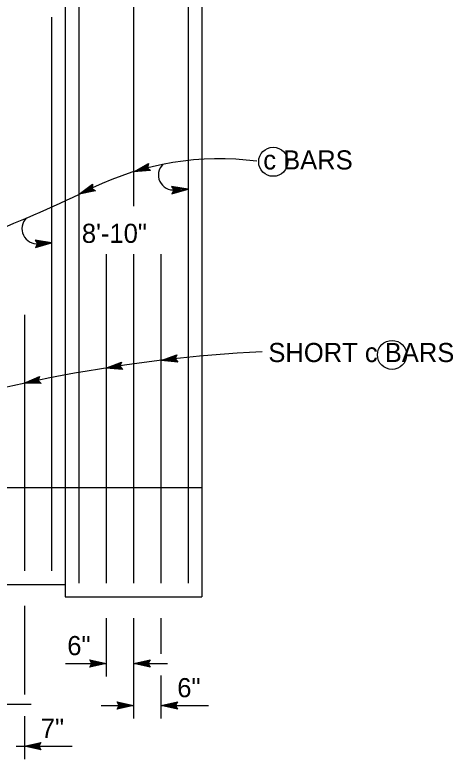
# Model space of a CAD drawing. Extents: x -894 to 866, y -472 to 714.
# Drawn here: x 38.8 to 199.4, y 253 to 525.3 of the extents above; entities that cross this region are included whole.
import ezdxf

# ---------------------------------------------------------------- set-up
doc = ezdxf.new("R2010")
doc.units = 0
for name, color, linetype in [('str_Concrete-A', 7, 'Continuous'), ('str_Reinforcement-C', 7, 'Continuous'), ('str_Text-A', 7, 'Continuous')]:
    doc.layers.add(name, color=color, linetype=linetype)

msp = doc.modelspace()

# ---------------------------------------------------------------- linework, layer by layer
at = {"layer": 'str_Concrete-A'}
for p, q in [((57.28, 565.31), (57.28, 312.31)), ((107.28, 565.31), (107.28, 312.31)), ((-142.72, 352.31), (107.28, 352.31)), ((7.28, 316.81), (57.28, 316.81)), ((57.28, 312.31), (107.28, 312.31))]:
    msp.add_line(p, q, dxfattribs=at)
at = {"layer": 'str_Reinforcement-C'}
for p, q in [((62.28, 558.36), (62.28, 317.31)), ((82.28, 558.36), (82.28, 455.29)), ((102.28, 558.36), (102.28, 317.31)), ((52.28, 524.52), (52.28, 321.81)), ((72.28, 437.71), (72.28, 317.31)), ((82.28, 437.71), (82.28, 317.31)), ((92.28, 437.71), (92.28, 317.31)), ((42.28, 415.55), (42.28, 321.81)), ((57.28, 397.46), (57.28, 321.81))]:
    msp.add_line(p, q, dxfattribs=at)
at = {"layer": 'str_Text-A'}
for p, q in [((82.37, 467.89), (87.73, 470.9)), ((88.19, 468.62), (83.69, 468.29)), ((83.7, 468.3), (87.61, 470.49)), ((85.02, 468.69), (87.54, 470.11)), ((87.87, 468.9), (85.02, 468.69)), ((86.34, 469.09), (87.42, 469.69)), ((87.6, 469.18), (86.34, 469.09)), ((87.73, 470.9), (87.35, 469.4)), ((87.35, 469.4), (88.5, 468.35)), ((87.73, 470.9), (87.73, 470.9)), ((88.5, 468.35), (82.37, 467.89)), ((82.37, 467.89), (82.37, 467.89)), ((88.5, 468.35), (88.5, 468.35)), ((62.34, 459.66), (67.24, 463.37)), ((67.24, 463.37), (67.07, 461.83)), ((67.24, 463.37), (67.24, 463.37)), ((68.35, 460.95), (62.34, 459.66)), ((63.6, 460.24), (67.17, 462.95)), ((68.01, 461.18), (63.6, 460.23)), ((64.85, 460.81), (67.16, 462.56)), ((67.64, 461.41), (64.85, 460.81)), ((66.11, 461.39), (67.09, 462.13)), ((67.34, 461.65), (66.11, 461.39)), ((67.07, 461.83), (68.35, 460.95)), ((68.35, 460.95), (68.35, 460.95)), ((102.28, 461.59), (96.21, 462.57)), ((96.21, 462.57), (96.21, 462.57)), ((96.21, 462.57), (97.09, 461.28)), ((96.37, 459.9), (102.28, 461.59)), ((97.09, 461.28), (96.37, 459.9)), ((100.89, 461.51), (96.47, 462.22)), ((96.56, 460.27), (100.9, 461.51)), ((99.52, 461.42), (96.67, 461.89)), ((96.78, 460.64), (99.52, 461.42)), ((98.14, 461.34), (96.92, 461.54)), ((96.93, 461), (98.14, 461.34)), ((97.53, 461.31), (102.28, 461.59)), ((102.28, 461.59), (102.28, 461.59)), ((62.34, 459.66), (62.34, 459.66)), ((96.37, 459.9), (96.37, 459.9)), ((52.28, 441.92), (46.21, 442.9)), ((46.21, 442.9), (46.21, 442.9)), ((46.21, 442.9), (47.09, 441.62)), ((46.37, 440.23), (52.28, 441.92)), ((47.09, 441.62), (46.37, 440.23)), ((50.89, 441.84), (46.47, 442.55)), ((46.56, 440.6), (50.9, 441.84)), ((49.52, 441.75), (46.67, 442.22)), ((46.78, 440.97), (49.52, 441.75)), ((48.14, 441.67), (46.92, 441.87)), ((46.93, 441.33), (48.14, 441.67)), ((47.53, 441.64), (52.28, 441.92)), ((52.28, 441.92), (52.28, 441.92)), ((46.37, 440.23), (46.37, 440.23)), ((92.36, 398.89), (98.16, 400.92)), ((93.74, 399.06), (97.97, 400.54)), ((98.16, 400.92), (97.53, 399.5)), ((98.16, 400.92), (98.16, 400.92)), ((72.12, 396.1), (77.89, 398.22)), ((73.5, 396.29), (77.7, 397.83)), ((77.89, 398.22), (77.28, 396.8)), ((77.89, 398.22), (77.89, 398.22)), ((98.48, 398.27), (92.36, 398.89)), ((92.36, 398.89), (92.36, 398.89)), ((98.22, 398.6), (93.73, 399.06)), ((95.11, 399.22), (97.84, 400.17)), ((97.95, 398.93), (95.11, 399.22)), ((96.48, 399.38), (97.65, 399.79)), ((97.73, 399.25), (96.48, 399.38)), ((97.53, 399.5), (98.48, 398.27)), ((98.48, 398.27), (98.48, 398.27)), ((78.25, 395.58), (72.12, 396.1)), ((72.12, 396.1), (72.12, 396.1)), ((77.99, 395.9), (73.49, 396.28)), ((74.86, 396.47), (77.58, 397.47)), ((77.71, 396.22), (74.86, 396.47)), ((76.23, 396.65), (77.39, 397.08)), ((77.48, 396.54), (76.23, 396.65)), ((77.28, 396.8), (78.25, 395.58)), ((78.25, 395.58), (78.25, 395.58)), ((42.23, 390.52), (47.84, 393.04)), ((43.59, 390.81), (47.68, 392.64)), ((44.94, 391.08), (47.58, 392.27)), ((47.84, 393.04), (47.32, 391.58)), ((47.84, 393.04), (47.84, 393.04)), ((48.38, 390.43), (42.23, 390.52)), ((42.23, 390.52), (42.23, 390.52)), ((48.09, 390.73), (43.58, 390.8)), ((47.79, 391.04), (44.94, 391.08)), ((46.29, 391.36), (47.42, 391.87)), ((47.55, 391.34), (46.29, 391.36)), ((47.32, 391.58), (48.38, 390.43)), ((48.38, 390.43), (48.38, 390.43)), ((42.28, 309.05), (42.28, 276.59)), ((72.28, 304.55), (72.28, 283.23)), ((82.28, 304.55), (82.28, 267.83)), ((92.28, 304.55), (92.28, 291.46)), ((67.04, 287.97), (66.24, 289.31)), ((66.24, 289.31), (66.24, 289.31)), ((66.24, 289.31), (72.24, 287.97)), ((66.45, 288.96), (70.86, 287.97)), ((82.35, 287.97), (88.35, 289.3)), ((83.74, 287.98), (88.12, 288.94)), ((88.35, 289.3), (87.55, 287.97)), ((88.35, 289.3), (88.35, 289.3)), ((57.36, 287.98), (72.28, 287.98)), ((72.24, 287.97), (66.24, 286.64)), ((66.24, 286.64), (67.04, 287.97)), ((66.24, 286.64), (66.24, 286.64)), ((70.85, 287.97), (66.47, 287)), ((69.47, 287.97), (66.65, 287.35)), ((66.69, 288.6), (69.47, 287.97)), ((66.86, 288.25), (68.09, 287.98)), ((68.09, 287.98), (66.88, 287.71)), ((72.24, 287.97), (72.24, 287.97)), ((82.28, 287.98), (94.75, 287.98)), ((88.35, 286.63), (82.35, 287.97)), ((82.35, 287.97), (82.35, 287.97)), ((88.13, 286.99), (83.73, 287.97)), ((85.11, 287.97), (87.94, 288.6)), ((87.9, 287.35), (85.11, 287.97)), ((86.5, 287.97), (87.7, 288.24)), ((87.72, 287.69), (86.5, 287.97)), ((87.55, 287.97), (88.35, 286.63)), ((88.35, 286.63), (88.35, 286.63)), ((92.28, 283.52), (92.28, 267.83)), ((32.28, 273.11), (44.75, 273.11)), ((70.44, 272.58), (82.28, 272.58)), ((77.04, 272.57), (76.24, 273.91)), ((76.24, 273.91), (76.24, 273.91)), ((76.24, 273.91), (82.24, 272.57)), ((82.24, 272.57), (76.24, 271.24)), ((76.24, 271.24), (77.04, 272.57)), ((76.45, 273.56), (80.86, 272.57)), ((80.85, 272.57), (76.47, 271.6)), ((79.47, 272.57), (76.65, 271.95)), ((76.69, 273.2), (79.47, 272.57)), ((76.86, 272.85), (78.09, 272.58)), ((78.09, 272.58), (76.88, 272.31)), ((82.24, 272.57), (82.24, 272.57)), ((92.28, 272.58), (109.76, 272.58)), ((92.35, 272.57), (98.35, 273.9)), ((98.35, 271.23), (92.35, 272.57)), ((92.35, 272.57), (92.35, 272.57)), ((98.13, 271.59), (93.73, 272.57)), ((93.74, 272.58), (98.12, 273.54)), ((95.11, 272.57), (97.94, 273.2)), ((97.9, 271.95), (95.11, 272.57)), ((96.5, 272.57), (97.7, 272.84)), ((97.72, 272.3), (96.5, 272.57)), ((98.35, 273.9), (97.55, 272.57)), ((97.55, 272.57), (98.35, 271.23)), ((98.35, 273.9), (98.35, 273.9)), ((76.24, 271.24), (76.24, 271.24)), ((98.35, 271.23), (98.35, 271.23)), ((42.28, 268.65), (42.28, 252.96)), ((42.35, 257.7), (48.35, 259.03)), ((48.35, 259.03), (47.55, 257.7)), ((48.35, 259.03), (48.35, 259.03)), ((39.25, 257.71), (59.76, 257.71)), ((48.35, 256.36), (42.35, 257.7)), ((42.35, 257.7), (42.35, 257.7)), ((48.13, 256.72), (43.73, 257.7)), ((43.74, 257.71), (48.12, 258.67)), ((45.11, 257.7), (47.94, 258.33)), ((47.9, 257.08), (45.11, 257.7)), ((46.5, 257.7), (47.7, 257.97)), ((47.72, 257.43), (46.5, 257.7)), ((47.55, 257.7), (48.35, 256.36)), ((48.35, 256.36), (48.35, 256.36))]:
    msp.add_line(p, q, dxfattribs=at)
for centre in [(133.46, 471.57), (176.99, 400.89)]:
    msp.add_circle(centre, 5.32, dxfattribs=at)
for centre, radius, start, end in [((113.74, 366.36), 106.31, 82.5943, 115.9101), ((96.84, 466.73), 5.47, 133.8846, 277.2255), ((-174.85, 964.99), 558.26, 291.3748, 295.7052), ((46.84, 447.06), 5.47, 133.8846, 277.2255), ((155.86, -134.53), 537.2, 92.8199, 108.5698)]:
    msp.add_arc(centre, radius, start, end, dxfattribs=at)

# ---------------------------------------------------------------- texts
for s, p in [('c BARS', (129.82, 468.75)), ('8\'-10"', (63.35, 441.89)), ('SHORT c BARS', (131.68, 398.27)), ('6"', (58, 291.01)), ('6"', (98.3, 275.61)), ('7"', (48.3, 260.74))]:
    msp.add_text(s, height=7, dxfattribs=at).set_placement(p)

doc.saveas('drawing.dxf')
